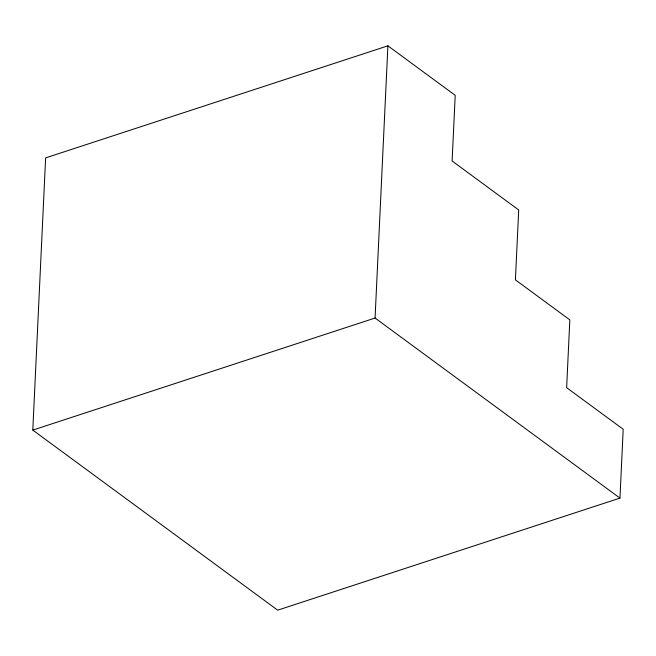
<?xml version="1.0" encoding="UTF-8"?>
<svg xmlns="http://www.w3.org/2000/svg" width="656" height="656" viewBox="0 0 656 656"><rect width="100%" height="100%" fill="white"/><g stroke="black" fill="none" stroke-linecap="round" stroke-linejoin="round"><path stroke-width="0.98" d="M32.8 430.098L45.633 157.891L387.901 45.83L455.215 95.325L452.115 160.991L518.707 209.961L515.411 279.866L569.826 319.882L566.636 387.671L623.2 429.262L619.953 498.109L277.685 610.17L32.8 430.098L375.068 318.037L619.953 498.109M375.068 318.037L387.901 45.83"/></g></svg>
